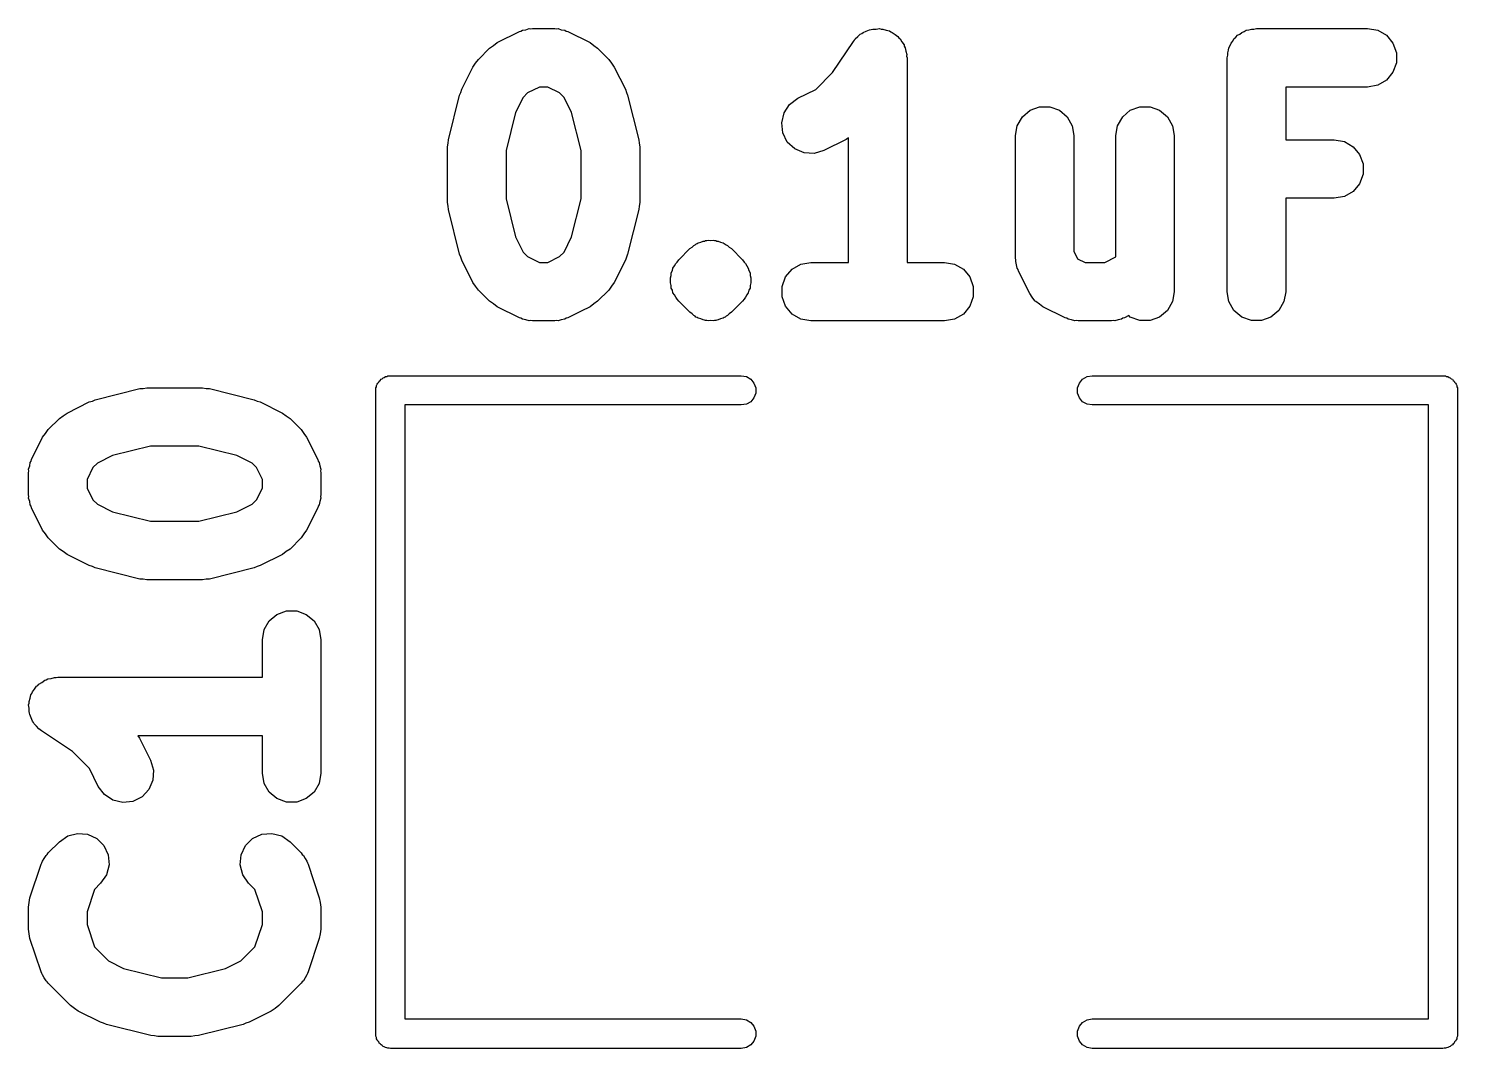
# Model space of a CAD drawing. Extents: x 51 to 137, y -158 to -25.
# Drawn here: x 105.62 to 111.82, y -111.07 to -106.64 of the extents above; entities that cross this region are included whole.
import ezdxf

# ---------------------------------------------------------------- set-up
doc = ezdxf.new("R2010")
doc.units = 0
doc.header["$MEASUREMENT"] = 0
doc.layers.add('BLACK', color=7, linetype='CONTINUOUS')

msp = doc.modelspace()

# ---------------------------------------------------------------- linework, layer by layer
at = {"layer": 'Black'}
for p, q in [((107.651, -106.703), (107.748, -106.655)), ((107.748, -106.655), (107.755, -106.653)), ((107.755, -106.653), (107.761, -106.649)), ((107.761, -106.649), (107.776, -106.647)), ((107.776, -106.647), (107.79, -106.642)), ((107.79, -106.642), (107.798, -106.643)), ((107.798, -106.643), (107.805, -106.642)), ((107.805, -106.642), (107.902, -106.642)), ((107.902, -106.642), (107.909, -106.643)), ((107.909, -106.643), (107.916, -106.642)), ((107.916, -106.642), (107.93, -106.647)), ((107.93, -106.647), (107.945, -106.649)), ((107.945, -106.649), (107.951, -106.653)), ((107.951, -106.653), (107.958, -106.655)), ((107.958, -106.655), (108.055, -106.703)), ((109.109, -106.833), (109.199, -106.698)), ((109.199, -106.698), (109.204, -106.693)), ((109.204, -106.693), (109.207, -106.687)), ((109.207, -106.687), (109.219, -106.677)), ((109.219, -106.677), (109.229, -106.666)), ((109.229, -106.666), (109.236, -106.663)), ((109.236, -106.663), (109.241, -106.659)), ((109.241, -106.659), (109.255, -106.653)), ((109.255, -106.653), (109.269, -106.647)), ((109.269, -106.647), (109.276, -106.646)), ((109.276, -106.646), (109.283, -106.644)), ((109.283, -106.644), (109.298, -106.644)), ((109.298, -106.644), (109.313, -106.642)), ((109.313, -106.642), (109.32, -106.644)), ((109.32, -106.644), (109.327, -106.644)), ((109.327, -106.644), (109.341, -106.649)), ((109.341, -106.649), (109.356, -106.652)), ((109.356, -106.652), (109.362, -106.656)), ((109.362, -106.656), (109.368, -106.659)), ((109.368, -106.659), (109.38, -106.668)), ((109.38, -106.668), (109.392, -106.677)), ((109.392, -106.677), (109.397, -106.682)), ((109.397, -106.682), (109.402, -106.687)), ((109.402, -106.687), (109.41, -106.7)), ((110.84, -106.705), (110.847, -106.697)), ((110.847, -106.697), (110.852, -106.687)), ((110.852, -106.687), (110.861, -106.68)), ((110.861, -106.68), (110.868, -106.671)), ((110.868, -106.671), (110.878, -106.666)), ((110.878, -106.666), (110.886, -106.659)), ((110.886, -106.659), (110.897, -106.655)), ((110.897, -106.655), (110.906, -106.649)), ((110.906, -106.649), (110.917, -106.647)), ((110.917, -106.647), (110.928, -106.644)), ((110.928, -106.644), (110.939, -106.644)), ((110.939, -106.644), (110.95, -106.642)), ((110.95, -106.642), (111.433, -106.642)), ((111.433, -106.642), (111.477, -106.649)), ((111.477, -106.649), (111.515, -106.671)), ((111.515, -106.671), (111.543, -106.705)), ((107.57, -106.776), (107.618, -106.727)), ((107.618, -106.727), (107.635, -106.716)), ((107.635, -106.716), (107.651, -106.703)), ((108.055, -106.703), (108.072, -106.716)), ((108.072, -106.716), (108.088, -106.727)), ((108.088, -106.727), (108.137, -106.776)), ((109.41, -106.7), (109.419, -106.712)), ((109.419, -106.712), (109.42, -106.719)), ((109.42, -106.719), (109.424, -106.725)), ((109.424, -106.725), (109.427, -106.74)), ((109.427, -106.74), (109.431, -106.755)), ((109.431, -106.755), (109.43, -106.762)), ((110.823, -106.769), (110.825, -106.758)), ((110.825, -106.747), (110.828, -106.736)), ((110.825, -106.758), (110.825, -106.747)), ((110.828, -106.736), (110.83, -106.725)), ((110.83, -106.725), (110.836, -106.716)), ((110.836, -106.716), (110.84, -106.705)), ((111.543, -106.705), (111.558, -106.747)), ((111.558, -106.747), (111.558, -106.791)), ((107.498, -106.905), (107.546, -106.809)), ((107.546, -106.809), (107.558, -106.792)), ((107.558, -106.792), (107.57, -106.776)), ((108.137, -106.776), (108.148, -106.792)), ((108.148, -106.792), (108.16, -106.809)), ((108.16, -106.809), (108.209, -106.905)), ((109.43, -106.762), (109.432, -106.769)), ((109.432, -106.769), (109.432, -107.658)), ((110.823, -107.785), (110.823, -106.769)), ((111.558, -106.791), (111.543, -106.832)), ((109.036, -106.906), (109.109, -106.833)), ((111.515, -106.866), (111.477, -106.888)), ((111.543, -106.832), (111.515, -106.866)), ((107.44, -107.125), (107.488, -106.931)), ((107.488, -106.931), (107.494, -106.919)), ((107.494, -106.919), (107.498, -106.905)), ((107.764, -106.941), (107.731, -107.006)), ((107.783, -106.921), (107.764, -106.941)), ((107.835, -106.896), (107.783, -106.921)), ((107.872, -106.896), (107.835, -106.896)), ((107.923, -106.921), (107.872, -106.896)), ((107.942, -106.941), (107.923, -106.921)), ((107.975, -107.006), (107.942, -106.941)), ((108.209, -106.905), (108.213, -106.919)), ((108.213, -106.919), (108.218, -106.931)), ((108.218, -106.931), (108.267, -107.125)), ((108.922, -106.972), (108.958, -106.945)), ((108.958, -106.945), (109.036, -106.906)), ((111.433, -106.896), (111.077, -106.896)), ((111.077, -106.896), (111.077, -107.125)), ((111.477, -106.888), (111.433, -106.896)), ((107.731, -107.006), (107.69, -107.171)), ((108.017, -107.171), (107.975, -107.006)), ((108.888, -107.051), (108.898, -107.008)), ((108.898, -107.008), (108.922, -106.972)), ((109.933, -107.026), (109.967, -106.997)), ((109.967, -106.997), (110.008, -106.982)), ((110.008, -106.982), (110.052, -106.982)), ((110.052, -106.982), (110.094, -106.997)), ((110.094, -106.997), (110.128, -107.026)), ((110.369, -107.026), (110.402, -106.997)), ((110.402, -106.997), (110.444, -106.982)), ((110.444, -106.982), (110.488, -106.982)), ((110.488, -106.982), (110.529, -106.997)), ((110.529, -106.997), (110.563, -107.026)), ((108.893, -107.095), (108.888, -107.051)), ((109.903, -107.107), (109.911, -107.064)), ((109.911, -107.064), (109.933, -107.026)), ((110.128, -107.026), (110.15, -107.064)), ((110.15, -107.064), (110.157, -107.107)), ((110.339, -107.107), (110.346, -107.064)), ((110.346, -107.064), (110.369, -107.026)), ((110.563, -107.026), (110.585, -107.064)), ((110.585, -107.064), (110.593, -107.107)), ((107.439, -107.14), (107.44, -107.125)), ((108.267, -107.125), (108.268, -107.14)), ((108.912, -107.135), (108.893, -107.095)), ((109.168, -107.124), (109.071, -107.172)), ((109.178, -107.117), (109.168, -107.124)), ((109.178, -107.658), (109.178, -107.117)), ((109.903, -107.639), (109.903, -107.107)), ((110.157, -107.107), (110.157, -107.609)), ((110.339, -107.634), (110.339, -107.107)), ((110.593, -107.107), (110.593, -107.785)), ((111.077, -107.125), (111.288, -107.125)), ((111.288, -107.125), (111.332, -107.133)), ((107.436, -107.156), (107.439, -107.14)), ((107.436, -107.398), (107.436, -107.156)), ((107.69, -107.171), (107.69, -107.382)), ((108.017, -107.382), (108.017, -107.171)), ((108.268, -107.14), (108.271, -107.156)), ((108.271, -107.156), (108.271, -107.398)), ((108.944, -107.165), (108.912, -107.135)), ((108.985, -107.182), (108.944, -107.165)), ((109.029, -107.185), (108.985, -107.182)), ((109.071, -107.172), (109.029, -107.185)), ((111.332, -107.133), (111.37, -107.155)), ((111.37, -107.155), (111.398, -107.189)), ((111.398, -107.189), (111.413, -107.23)), ((111.413, -107.23), (111.413, -107.274)), ((111.398, -107.316), (111.37, -107.35)), ((111.413, -107.274), (111.398, -107.316)), ((111.288, -107.379), (111.077, -107.379)), ((111.077, -107.379), (111.077, -107.785)), ((111.332, -107.372), (111.288, -107.379)), ((111.37, -107.35), (111.332, -107.372)), ((107.439, -107.413), (107.436, -107.398)), ((107.44, -107.428), (107.439, -107.413)), ((107.488, -107.622), (107.44, -107.428)), ((107.69, -107.382), (107.731, -107.547)), ((107.975, -107.547), (108.017, -107.382)), ((108.267, -107.428), (108.218, -107.622)), ((108.268, -107.413), (108.267, -107.428)), ((108.271, -107.398), (108.268, -107.413)), ((107.731, -107.547), (107.764, -107.613)), ((107.942, -107.613), (107.975, -107.547)), ((108.536, -107.57), (108.546, -107.565)), ((108.546, -107.565), (108.552, -107.565)), ((108.552, -107.565), (108.557, -107.563)), ((108.557, -107.563), (108.562, -107.563)), ((108.562, -107.563), (108.568, -107.561)), ((108.568, -107.561), (108.579, -107.562)), ((108.579, -107.562), (108.59, -107.561)), ((108.59, -107.561), (108.595, -107.563)), ((108.595, -107.563), (108.601, -107.563)), ((108.601, -107.563), (108.606, -107.565)), ((108.606, -107.565), (108.612, -107.565)), ((108.612, -107.565), (108.622, -107.57)), ((107.494, -107.635), (107.488, -107.622)), ((107.764, -107.613), (107.783, -107.632)), ((107.923, -107.632), (107.942, -107.613)), ((108.218, -107.622), (108.213, -107.635)), ((108.441, -107.646), (108.489, -107.598)), ((108.489, -107.598), (108.498, -107.592)), ((108.498, -107.592), (108.506, -107.584)), ((108.506, -107.584), (108.511, -107.581)), ((108.511, -107.581), (108.515, -107.578)), ((108.515, -107.578), (108.521, -107.576)), ((108.521, -107.576), (108.525, -107.573)), ((108.525, -107.573), (108.536, -107.57)), ((108.622, -107.57), (108.633, -107.573)), ((108.633, -107.573), (108.637, -107.576)), ((108.637, -107.576), (108.642, -107.578)), ((108.642, -107.578), (108.647, -107.581)), ((108.647, -107.581), (108.652, -107.584)), ((108.652, -107.584), (108.66, -107.592)), ((108.66, -107.592), (108.669, -107.598)), ((108.669, -107.598), (108.717, -107.646)), ((110.157, -107.609), (110.173, -107.642)), ((107.498, -107.648), (107.494, -107.635)), ((107.546, -107.745), (107.498, -107.648)), ((107.783, -107.632), (107.835, -107.658)), ((107.835, -107.658), (107.872, -107.658)), ((107.872, -107.658), (107.923, -107.632)), ((108.209, -107.648), (108.16, -107.745)), ((108.213, -107.635), (108.209, -107.648)), ((108.413, -107.693), (108.415, -107.683)), ((108.415, -107.683), (108.422, -107.673)), ((108.422, -107.673), (108.427, -107.663)), ((108.427, -107.663), (108.434, -107.656)), ((108.434, -107.656), (108.441, -107.646)), ((108.717, -107.646), (108.724, -107.656)), ((108.724, -107.656), (108.731, -107.663)), ((108.731, -107.663), (108.736, -107.673)), ((108.736, -107.673), (108.742, -107.683)), ((108.742, -107.683), (108.745, -107.693)), ((108.904, -107.721), (108.933, -107.687)), ((108.933, -107.687), (108.971, -107.665)), ((108.971, -107.665), (109.014, -107.658)), ((109.014, -107.658), (109.178, -107.658)), ((109.432, -107.658), (109.595, -107.658)), ((109.595, -107.658), (109.638, -107.665)), ((109.638, -107.665), (109.677, -107.687)), ((109.677, -107.687), (109.705, -107.721)), ((109.905, -107.647), (109.903, -107.639)), ((109.904, -107.654), (109.905, -107.647)), ((109.908, -107.668), (109.904, -107.654)), ((109.911, -107.683), (109.908, -107.668)), ((109.915, -107.689), (109.911, -107.683)), ((109.917, -107.696), (109.915, -107.689)), ((110.173, -107.642), (110.206, -107.658)), ((110.206, -107.658), (110.291, -107.658)), ((110.291, -107.658), (110.339, -107.634)), ((107.558, -107.761), (107.546, -107.745)), ((108.16, -107.745), (108.148, -107.761)), ((108.404, -107.725), (108.407, -107.714)), ((108.405, -107.736), (108.404, -107.725)), ((108.404, -107.747), (108.405, -107.736)), ((108.407, -107.758), (108.404, -107.747)), ((108.407, -107.714), (108.408, -107.703)), ((108.408, -107.703), (108.413, -107.693)), ((108.745, -107.693), (108.75, -107.703)), ((108.75, -107.703), (108.751, -107.714)), ((108.751, -107.714), (108.754, -107.725)), ((108.754, -107.747), (108.751, -107.758)), ((108.754, -107.725), (108.753, -107.736)), ((108.753, -107.736), (108.754, -107.747)), ((108.889, -107.763), (108.904, -107.721)), ((109.705, -107.721), (109.72, -107.763)), ((109.965, -107.793), (109.917, -107.696)), ((107.57, -107.778), (107.558, -107.761)), ((107.618, -107.826), (107.57, -107.778)), ((108.137, -107.778), (108.088, -107.826)), ((108.148, -107.761), (108.137, -107.778)), ((108.408, -107.769), (108.407, -107.758)), ((108.413, -107.779), (108.408, -107.769)), ((108.415, -107.79), (108.413, -107.779)), ((108.422, -107.799), (108.415, -107.79)), ((108.427, -107.809), (108.422, -107.799)), ((108.434, -107.817), (108.427, -107.809)), ((108.731, -107.809), (108.724, -107.817)), ((108.736, -107.799), (108.731, -107.809)), ((108.742, -107.79), (108.736, -107.799)), ((108.745, -107.779), (108.742, -107.79)), ((108.75, -107.769), (108.745, -107.779)), ((108.751, -107.758), (108.75, -107.769)), ((108.889, -107.807), (108.889, -107.763)), ((108.904, -107.848), (108.889, -107.807)), ((109.72, -107.807), (109.705, -107.848)), ((109.72, -107.763), (109.72, -107.807)), ((109.976, -107.808), (109.965, -107.793)), ((109.987, -107.824), (109.976, -107.808)), ((110.593, -107.785), (110.585, -107.828)), ((110.83, -107.828), (110.823, -107.785)), ((111.077, -107.785), (111.069, -107.828)), ((107.635, -107.838), (107.618, -107.826)), ((107.651, -107.85), (107.635, -107.838)), ((107.748, -107.898), (107.651, -107.85)), ((108.017, -107.869), (107.958, -107.898)), ((108.055, -107.85), (108.017, -107.869)), ((108.072, -107.838), (108.055, -107.85)), ((108.088, -107.826), (108.072, -107.838)), ((108.441, -107.826), (108.434, -107.817)), ((108.489, -107.874), (108.441, -107.826)), ((108.498, -107.881), (108.489, -107.874)), ((108.669, -107.874), (108.66, -107.881)), ((108.717, -107.826), (108.669, -107.874)), ((108.724, -107.817), (108.717, -107.826)), ((108.933, -107.882), (108.904, -107.848)), ((109.705, -107.848), (109.677, -107.882)), ((109.989, -107.826), (109.987, -107.824)), ((109.991, -107.828), (109.989, -107.826)), ((110.007, -107.839), (109.991, -107.828)), ((110.022, -107.85), (110.007, -107.839)), ((110.119, -107.898), (110.022, -107.85)), ((110.563, -107.866), (110.529, -107.895)), ((110.585, -107.828), (110.563, -107.866)), ((110.852, -107.866), (110.83, -107.828)), ((110.886, -107.895), (110.852, -107.866)), ((111.047, -107.866), (111.013, -107.895)), ((111.069, -107.828), (111.047, -107.866)), ((107.755, -107.9), (107.748, -107.898)), ((107.761, -107.904), (107.755, -107.9)), ((107.776, -107.907), (107.761, -107.904)), ((107.79, -107.911), (107.776, -107.907)), ((107.798, -107.91), (107.79, -107.911)), ((107.805, -107.912), (107.798, -107.91)), ((107.902, -107.912), (107.805, -107.912)), ((107.909, -107.91), (107.902, -107.912)), ((107.916, -107.911), (107.909, -107.91)), ((107.93, -107.907), (107.916, -107.911)), ((107.945, -107.904), (107.93, -107.907)), ((107.951, -107.9), (107.945, -107.904)), ((107.958, -107.898), (107.951, -107.9)), ((108.506, -107.889), (108.498, -107.881)), ((108.511, -107.891), (108.506, -107.889)), ((108.515, -107.895), (108.511, -107.891)), ((108.521, -107.897), (108.515, -107.895)), ((108.525, -107.9), (108.521, -107.897)), ((108.536, -107.903), (108.525, -107.9)), ((108.546, -107.907), (108.536, -107.903)), ((108.552, -107.908), (108.546, -107.907)), ((108.557, -107.91), (108.552, -107.908)), ((108.562, -107.91), (108.557, -107.91)), ((108.568, -107.911), (108.562, -107.91)), ((108.579, -107.91), (108.568, -107.911)), ((108.59, -107.911), (108.579, -107.91)), ((108.595, -107.91), (108.59, -107.911)), ((108.601, -107.91), (108.595, -107.91)), ((108.606, -107.908), (108.601, -107.91)), ((108.612, -107.907), (108.606, -107.908)), ((108.622, -107.903), (108.612, -107.907)), ((108.633, -107.9), (108.622, -107.903)), ((108.637, -107.897), (108.633, -107.9)), ((108.642, -107.895), (108.637, -107.897)), ((108.647, -107.891), (108.642, -107.895)), ((108.652, -107.889), (108.647, -107.891)), ((108.66, -107.881), (108.652, -107.889)), ((108.971, -107.904), (108.933, -107.882)), ((109.014, -107.912), (108.971, -107.904)), ((109.595, -107.912), (109.014, -107.912)), ((109.638, -107.904), (109.595, -107.912)), ((109.677, -107.882), (109.638, -107.904)), ((110.126, -107.9), (110.119, -107.898)), ((110.132, -107.904), (110.126, -107.9)), ((110.147, -107.907), (110.132, -107.904)), ((110.161, -107.911), (110.147, -107.907)), ((110.168, -107.91), (110.161, -107.911)), ((110.176, -107.912), (110.168, -107.91)), ((110.321, -107.912), (110.176, -107.912)), ((110.328, -107.91), (110.321, -107.912)), ((110.335, -107.911), (110.328, -107.91)), ((110.349, -107.907), (110.335, -107.911)), ((110.364, -107.904), (110.349, -107.907)), ((110.37, -107.9), (110.364, -107.904)), ((110.377, -107.898), (110.37, -107.9)), ((110.396, -107.889), (110.377, -107.898)), ((110.402, -107.895), (110.396, -107.889)), ((110.444, -107.91), (110.402, -107.895)), ((110.488, -107.91), (110.444, -107.91)), ((110.529, -107.895), (110.488, -107.91)), ((110.928, -107.91), (110.886, -107.895)), ((110.972, -107.91), (110.928, -107.91)), ((111.013, -107.895), (110.972, -107.91)), ((107.128, -108.192), (107.131, -108.187)), ((107.131, -108.187), (107.133, -108.182)), ((107.133, -108.182), (107.137, -108.178)), ((107.137, -108.178), (107.139, -108.173)), ((107.139, -108.173), (107.144, -108.17)), ((107.144, -108.17), (107.147, -108.165)), ((107.147, -108.165), (107.152, -108.163)), ((107.152, -108.163), (107.156, -108.159)), ((107.156, -108.159), (107.161, -108.157)), ((107.161, -108.157), (107.166, -108.154)), ((107.166, -108.154), (107.172, -108.153)), ((107.172, -108.153), (107.177, -108.151)), ((107.177, -108.151), (107.183, -108.151)), ((107.183, -108.151), (107.188, -108.15)), ((107.188, -108.15), (108.712, -108.15)), ((108.712, -108.15), (108.734, -108.154)), ((108.734, -108.154), (108.753, -108.165)), ((108.753, -108.165), (108.767, -108.182)), ((108.767, -108.182), (108.775, -108.203)), ((110.173, -108.203), (110.181, -108.182)), ((110.181, -108.182), (110.195, -108.165)), ((110.195, -108.165), (110.214, -108.154)), ((110.214, -108.154), (110.236, -108.15)), ((110.236, -108.15), (111.76, -108.15)), ((111.76, -108.15), (111.765, -108.151)), ((111.765, -108.151), (111.771, -108.151)), ((111.771, -108.151), (111.776, -108.153)), ((111.776, -108.153), (111.782, -108.154)), ((111.782, -108.154), (111.787, -108.157)), ((111.787, -108.157), (111.792, -108.159)), ((111.792, -108.159), (111.796, -108.163)), ((111.796, -108.163), (111.801, -108.165)), ((111.801, -108.165), (111.804, -108.17)), ((111.804, -108.17), (111.809, -108.173)), ((111.809, -108.173), (111.811, -108.178)), ((111.811, -108.178), (111.815, -108.182)), ((111.815, -108.182), (111.817, -108.187)), ((111.817, -108.187), (111.82, -108.192)), ((105.905, -108.254), (106.099, -108.206)), ((106.099, -108.206), (106.114, -108.205)), ((106.114, -108.205), (106.13, -108.202)), ((106.13, -108.202), (106.372, -108.202)), ((106.372, -108.202), (106.387, -108.205)), ((106.387, -108.205), (106.402, -108.206)), ((106.402, -108.206), (106.596, -108.254)), ((107.124, -108.214), (107.125, -108.209)), ((107.124, -111.008), (107.124, -108.214)), ((107.125, -108.203), (107.127, -108.198)), ((107.125, -108.209), (107.125, -108.203)), ((107.127, -108.198), (107.128, -108.192)), ((108.767, -108.246), (108.753, -108.263)), ((108.775, -108.225), (108.767, -108.246)), ((108.775, -108.203), (108.775, -108.225)), ((110.173, -108.225), (110.173, -108.203)), ((110.181, -108.246), (110.173, -108.225)), ((110.195, -108.263), (110.181, -108.246)), ((111.82, -108.192), (111.821, -108.198)), ((111.821, -108.198), (111.823, -108.203)), ((111.823, -108.203), (111.823, -108.209)), ((111.823, -108.209), (111.823, -108.214)), ((111.823, -108.214), (111.823, -111.008)), ((105.766, -108.324), (105.783, -108.312)), ((105.783, -108.312), (105.879, -108.264)), ((105.879, -108.264), (105.893, -108.26)), ((105.893, -108.26), (105.905, -108.254)), ((106.596, -108.254), (106.609, -108.26)), ((106.609, -108.26), (106.622, -108.264)), ((106.622, -108.264), (106.719, -108.312)), ((106.719, -108.312), (106.735, -108.324)), ((108.712, -108.277), (107.251, -108.277)), ((107.251, -108.277), (107.251, -110.944)), ((108.734, -108.274), (108.712, -108.277)), ((108.753, -108.263), (108.734, -108.274)), ((110.214, -108.274), (110.195, -108.263)), ((110.236, -108.277), (110.214, -108.274)), ((111.697, -108.277), (110.236, -108.277)), ((111.697, -110.944), (111.697, -108.277)), ((105.701, -108.384), (105.75, -108.336)), ((105.75, -108.336), (105.766, -108.324)), ((106.735, -108.324), (106.752, -108.336)), ((106.752, -108.336), (106.8, -108.384)), ((105.629, -108.514), (105.677, -108.417)), ((105.677, -108.417), (105.69, -108.401)), ((105.69, -108.401), (105.701, -108.384)), ((106.8, -108.384), (106.812, -108.401)), ((106.812, -108.401), (106.824, -108.417)), ((106.824, -108.417), (106.872, -108.514)), ((105.98, -108.497), (105.915, -108.53)), ((106.145, -108.456), (105.98, -108.497)), ((106.356, -108.456), (106.145, -108.456)), ((106.521, -108.497), (106.356, -108.456)), ((106.587, -108.53), (106.521, -108.497)), ((105.616, -108.556), (105.621, -108.542)), ((105.617, -108.564), (105.616, -108.556)), ((105.621, -108.542), (105.623, -108.527)), ((105.623, -108.527), (105.627, -108.521)), ((105.627, -108.521), (105.629, -108.514)), ((105.895, -108.549), (105.87, -108.601)), ((105.915, -108.53), (105.895, -108.549)), ((106.606, -108.549), (106.587, -108.53)), ((106.632, -108.601), (106.606, -108.549)), ((106.872, -108.514), (106.874, -108.521)), ((106.874, -108.521), (106.878, -108.527)), ((106.878, -108.527), (106.881, -108.542)), ((106.881, -108.542), (106.885, -108.556)), ((106.885, -108.556), (106.884, -108.564)), ((105.616, -108.571), (105.617, -108.564)), ((105.616, -108.668), (105.616, -108.571)), ((105.87, -108.601), (105.87, -108.638)), ((106.632, -108.638), (106.632, -108.601)), ((106.884, -108.564), (106.886, -108.571)), ((106.886, -108.571), (106.886, -108.668)), ((105.617, -108.675), (105.616, -108.668)), ((105.616, -108.682), (105.617, -108.675)), ((105.621, -108.696), (105.616, -108.682)), ((105.87, -108.638), (105.895, -108.689)), ((106.606, -108.689), (106.632, -108.638)), ((106.885, -108.682), (106.881, -108.696)), ((106.886, -108.668), (106.884, -108.675)), ((106.884, -108.675), (106.885, -108.682)), ((105.623, -108.711), (105.621, -108.696)), ((105.627, -108.717), (105.623, -108.711)), ((105.629, -108.724), (105.627, -108.717)), ((105.677, -108.821), (105.629, -108.724)), ((105.895, -108.689), (105.915, -108.708)), ((105.915, -108.708), (105.98, -108.741)), ((105.98, -108.741), (106.145, -108.782)), ((106.356, -108.782), (106.521, -108.741)), ((106.521, -108.741), (106.587, -108.708)), ((106.587, -108.708), (106.606, -108.689)), ((106.872, -108.724), (106.824, -108.821)), ((106.874, -108.717), (106.872, -108.724)), ((106.878, -108.711), (106.874, -108.717)), ((106.881, -108.696), (106.878, -108.711)), ((106.145, -108.782), (106.356, -108.782)), ((105.69, -108.837), (105.677, -108.821)), ((105.701, -108.854), (105.69, -108.837)), ((105.75, -108.903), (105.701, -108.854)), ((106.8, -108.854), (106.752, -108.903)), ((106.812, -108.837), (106.8, -108.854)), ((106.824, -108.821), (106.812, -108.837)), ((105.766, -108.914), (105.75, -108.903)), ((105.783, -108.926), (105.766, -108.914)), ((105.879, -108.975), (105.783, -108.926)), ((106.719, -108.926), (106.622, -108.975)), ((106.735, -108.914), (106.719, -108.926)), ((106.752, -108.903), (106.735, -108.914)), ((105.893, -108.979), (105.879, -108.975)), ((105.905, -108.984), (105.893, -108.979)), ((106.099, -109.033), (105.905, -108.984)), ((106.596, -108.984), (106.402, -109.033)), ((106.609, -108.979), (106.596, -108.984)), ((106.622, -108.975), (106.609, -108.979)), ((106.114, -109.034), (106.099, -109.033)), ((106.13, -109.036), (106.114, -109.034)), ((106.372, -109.036), (106.13, -109.036)), ((106.387, -109.034), (106.372, -109.036)), ((106.402, -109.033), (106.387, -109.034)), ((106.695, -109.187), (106.737, -109.171)), ((106.737, -109.171), (106.781, -109.171)), ((106.781, -109.171), (106.822, -109.187)), ((106.639, -109.253), (106.661, -109.215)), ((106.661, -109.215), (106.695, -109.187)), ((106.822, -109.187), (106.856, -109.215)), ((106.856, -109.215), (106.878, -109.253)), ((106.632, -109.297), (106.639, -109.253)), ((106.632, -109.46), (106.632, -109.297)), ((106.878, -109.253), (106.886, -109.297)), ((106.886, -109.297), (106.886, -109.877)), ((105.656, -109.495), (105.661, -109.49)), ((105.661, -109.49), (105.674, -109.482)), ((105.674, -109.482), (105.686, -109.473)), ((105.686, -109.473), (105.693, -109.471)), ((105.693, -109.471), (105.699, -109.467)), ((105.699, -109.467), (105.714, -109.465)), ((105.714, -109.465), (105.729, -109.461)), ((105.729, -109.461), (105.736, -109.461)), ((105.736, -109.461), (105.743, -109.46)), ((105.743, -109.46), (106.632, -109.46)), ((105.618, -109.565), (105.623, -109.551)), ((105.623, -109.551), (105.626, -109.536)), ((105.626, -109.536), (105.63, -109.53)), ((105.63, -109.53), (105.633, -109.523)), ((105.633, -109.523), (105.642, -109.512)), ((105.642, -109.512), (105.651, -109.499)), ((105.651, -109.499), (105.656, -109.495)), ((105.616, -109.579), (105.618, -109.572)), ((105.618, -109.594), (105.616, -109.579)), ((105.618, -109.572), (105.618, -109.565)), ((105.618, -109.609), (105.618, -109.594)), ((105.62, -109.615), (105.618, -109.609)), ((105.621, -109.622), (105.62, -109.615)), ((105.627, -109.636), (105.621, -109.622)), ((105.633, -109.65), (105.627, -109.636)), ((105.637, -109.656), (105.633, -109.65)), ((105.64, -109.662), (105.637, -109.656)), ((105.651, -109.672), (105.64, -109.662)), ((105.661, -109.684), (105.651, -109.672)), ((105.667, -109.688), (105.661, -109.684)), ((105.672, -109.692), (105.667, -109.688)), ((105.807, -109.782), (105.672, -109.692)), ((106.632, -109.714), (106.091, -109.714)), ((106.091, -109.714), (106.098, -109.724)), ((106.098, -109.724), (106.146, -109.82)), ((106.632, -109.877), (106.632, -109.714)), ((105.88, -109.856), (105.807, -109.782)), ((105.919, -109.934), (105.88, -109.856)), ((106.146, -109.82), (106.159, -109.863)), ((106.159, -109.863), (106.156, -109.907)), ((106.156, -109.907), (106.139, -109.947)), ((106.639, -109.921), (106.632, -109.877)), ((106.661, -109.959), (106.639, -109.921)), ((106.878, -109.921), (106.856, -109.959)), ((106.886, -109.877), (106.878, -109.921)), ((105.946, -109.969), (105.919, -109.934)), ((105.982, -109.994), (105.946, -109.969)), ((106.109, -109.979), (106.069, -109.999)), ((106.139, -109.947), (106.109, -109.979)), ((106.695, -109.987), (106.661, -109.959)), ((106.737, -110.002), (106.695, -109.987)), ((106.822, -109.987), (106.781, -110.002)), ((106.856, -109.959), (106.822, -109.987)), ((106.025, -110.004), (105.982, -109.994)), ((106.069, -109.999), (106.025, -110.004)), ((106.781, -110.002), (106.737, -110.002)), ((105.701, -110.223), (105.75, -110.174)), ((105.75, -110.174), (105.786, -110.149)), ((105.786, -110.149), (105.828, -110.138)), ((105.828, -110.138), (105.872, -110.141)), ((105.872, -110.141), (105.912, -110.16)), ((105.912, -110.16), (105.943, -110.191)), ((106.558, -110.191), (106.589, -110.16)), ((106.589, -110.16), (106.629, -110.141)), ((106.629, -110.141), (106.673, -110.138)), ((106.673, -110.138), (106.716, -110.149)), ((106.716, -110.149), (106.752, -110.174)), ((106.752, -110.174), (106.8, -110.223)), ((105.684, -110.247), (105.692, -110.234)), ((105.692, -110.234), (105.697, -110.229)), ((105.697, -110.229), (105.701, -110.223)), ((105.943, -110.191), (105.962, -110.231)), ((105.962, -110.231), (105.966, -110.275)), ((106.535, -110.275), (106.539, -110.231)), ((106.539, -110.231), (106.558, -110.191)), ((106.8, -110.223), (106.804, -110.229)), ((106.804, -110.229), (106.81, -110.234)), ((106.81, -110.234), (106.817, -110.247)), ((105.622, -110.418), (105.671, -110.272)), ((105.671, -110.272), (105.674, -110.266)), ((105.674, -110.266), (105.676, -110.259)), ((105.676, -110.259), (105.684, -110.247)), ((105.966, -110.275), (105.954, -110.318)), ((106.547, -110.318), (106.535, -110.275)), ((106.817, -110.247), (106.825, -110.259)), ((106.825, -110.259), (106.827, -110.266)), ((106.827, -110.266), (106.831, -110.272)), ((106.831, -110.272), (106.879, -110.418)), ((105.929, -110.354), (105.902, -110.381)), ((105.954, -110.318), (105.929, -110.354)), ((106.572, -110.354), (106.547, -110.318)), ((106.599, -110.381), (106.572, -110.354)), ((105.619, -110.438), (105.622, -110.418)), ((105.902, -110.381), (105.87, -110.478)), ((106.632, -110.478), (106.599, -110.381)), ((106.879, -110.418), (106.882, -110.438)), ((105.616, -110.458), (105.619, -110.438)), ((105.616, -110.554), (105.616, -110.458)), ((105.87, -110.478), (105.87, -110.534)), ((106.632, -110.534), (106.632, -110.478)), ((106.882, -110.438), (106.886, -110.458)), ((106.886, -110.458), (106.886, -110.554)), ((105.87, -110.534), (105.902, -110.631)), ((106.599, -110.631), (106.632, -110.534)), ((105.619, -110.574), (105.616, -110.554)), ((105.622, -110.595), (105.619, -110.574)), ((105.671, -110.74), (105.622, -110.595)), ((106.879, -110.595), (106.831, -110.74)), ((106.882, -110.574), (106.879, -110.595)), ((106.886, -110.554), (106.882, -110.574)), ((105.902, -110.631), (105.963, -110.692)), ((106.538, -110.692), (106.599, -110.631)), ((105.963, -110.692), (106.029, -110.725)), ((106.029, -110.725), (106.194, -110.766)), ((106.308, -110.766), (106.472, -110.725)), ((106.472, -110.725), (106.538, -110.692)), ((105.674, -110.746), (105.671, -110.74)), ((105.676, -110.753), (105.674, -110.746)), ((105.684, -110.765), (105.676, -110.753)), ((105.692, -110.779), (105.684, -110.765)), ((105.697, -110.783), (105.692, -110.779)), ((105.701, -110.789), (105.697, -110.783)), ((105.798, -110.886), (105.701, -110.789)), ((106.194, -110.766), (106.308, -110.766)), ((106.8, -110.789), (106.703, -110.886)), ((106.804, -110.783), (106.8, -110.789)), ((106.81, -110.779), (106.804, -110.783)), ((106.817, -110.765), (106.81, -110.779)), ((106.825, -110.753), (106.817, -110.765)), ((106.827, -110.746), (106.825, -110.753)), ((106.831, -110.74), (106.827, -110.746)), ((105.815, -110.898), (105.798, -110.886)), ((105.831, -110.91), (105.815, -110.898)), ((105.928, -110.958), (105.831, -110.91)), ((106.67, -110.91), (106.574, -110.958)), ((106.687, -110.898), (106.67, -110.91)), ((106.703, -110.886), (106.687, -110.898)), ((105.941, -110.962), (105.928, -110.958)), ((105.954, -110.968), (105.941, -110.962)), ((106.147, -111.016), (105.954, -110.968)), ((106.548, -110.968), (106.354, -111.016)), ((106.56, -110.962), (106.548, -110.968)), ((106.574, -110.958), (106.56, -110.962)), ((107.251, -110.944), (108.712, -110.944)), ((108.712, -110.944), (108.734, -110.948)), ((108.734, -110.948), (108.753, -110.959)), ((108.753, -110.959), (108.767, -110.976)), ((108.767, -110.976), (108.775, -110.997)), ((110.173, -110.997), (110.181, -110.976)), ((110.181, -110.976), (110.195, -110.959)), ((110.195, -110.959), (110.214, -110.948)), ((110.214, -110.948), (110.236, -110.944)), ((110.236, -110.944), (111.697, -110.944)), ((106.163, -111.017), (106.147, -111.016)), ((106.178, -111.02), (106.163, -111.017)), ((106.323, -111.02), (106.178, -111.02)), ((106.338, -111.017), (106.323, -111.02)), ((106.354, -111.016), (106.338, -111.017)), ((107.125, -111.013), (107.124, -111.008)), ((107.125, -111.019), (107.125, -111.013)), ((107.127, -111.024), (107.125, -111.019)), ((107.128, -111.03), (107.127, -111.024)), ((107.131, -111.035), (107.128, -111.03)), ((107.133, -111.04), (107.131, -111.035)), ((107.137, -111.044), (107.133, -111.04)), ((108.767, -111.04), (108.753, -111.057)), ((108.775, -111.019), (108.767, -111.04)), ((108.775, -110.997), (108.775, -111.019)), ((110.173, -111.019), (110.173, -110.997)), ((110.181, -111.04), (110.173, -111.019)), ((110.195, -111.057), (110.181, -111.04)), ((111.815, -111.04), (111.811, -111.044)), ((111.817, -111.035), (111.815, -111.04)), ((111.82, -111.03), (111.817, -111.035)), ((111.821, -111.024), (111.82, -111.03)), ((111.823, -111.019), (111.821, -111.024)), ((111.823, -111.008), (111.823, -111.013)), ((111.823, -111.013), (111.823, -111.019)), ((107.139, -111.049), (107.137, -111.044)), ((107.144, -111.052), (107.139, -111.049)), ((107.147, -111.057), (107.144, -111.052)), ((107.152, -111.059), (107.147, -111.057)), ((107.156, -111.063), (107.152, -111.059)), ((107.161, -111.065), (107.156, -111.063)), ((107.166, -111.068), (107.161, -111.065)), ((107.172, -111.069), (107.166, -111.068)), ((107.177, -111.071), (107.172, -111.069)), ((107.183, -111.071), (107.177, -111.071)), ((107.188, -111.072), (107.183, -111.071)), ((108.712, -111.072), (107.188, -111.072)), ((108.734, -111.068), (108.712, -111.072)), ((108.753, -111.057), (108.734, -111.068)), ((110.214, -111.068), (110.195, -111.057)), ((110.236, -111.072), (110.214, -111.068)), ((111.76, -111.072), (110.236, -111.072)), ((111.765, -111.071), (111.76, -111.072)), ((111.771, -111.071), (111.765, -111.071)), ((111.776, -111.069), (111.771, -111.071)), ((111.782, -111.068), (111.776, -111.069)), ((111.787, -111.065), (111.782, -111.068)), ((111.792, -111.063), (111.787, -111.065)), ((111.796, -111.059), (111.792, -111.063)), ((111.801, -111.057), (111.796, -111.059)), ((111.804, -111.052), (111.801, -111.057)), ((111.809, -111.049), (111.804, -111.052)), ((111.811, -111.044), (111.809, -111.049))]:
    msp.add_line(p, q, dxfattribs=at)

doc.saveas('drawing.dxf')
